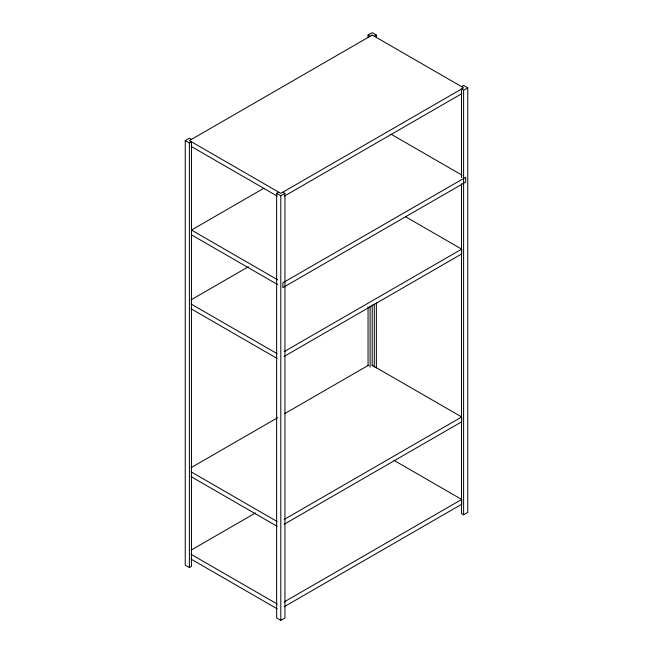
<?xml version="1.0" encoding="UTF-8"?>
<svg xmlns="http://www.w3.org/2000/svg" width="653" height="653" viewBox="0 0 653 653"><rect width="100%" height="100%" fill="white"/><g stroke="black" fill="none" stroke-linecap="round" stroke-linejoin="round"><path stroke-width="0.98" d="M185.24 140.591L189.394 142.991L191.468 141.791L191.468 566.38L189.394 567.579L185.24 565.18L185.24 140.591L189.394 138.191L191.484 139.391M368.047 37.082L368.047 35.05L372.202 32.65L376.357 35.05L376.357 37.082M374.283 36.25L376.357 35.05M263.885 188.235L191.468 230.052L277.598 279.778M282.888 192.162L284.953 193.37L284.953 617.95L280.798 620.35L276.643 617.95L276.643 193.37L278.717 192.17M461.532 86.62L463.606 85.421L467.76 87.82L467.76 512.409L463.606 514.809L461.516 513.609L461.516 183.722M276.643 193.37L280.798 195.761L284.953 193.37M461.516 177.608L461.516 89.028L463.606 90.22L467.76 87.82M284.333 196.12L461.842 93.64M191.011 299.874L248.418 266.734M284.177 351.624L461.695 249.144L461.695 253.935L284.177 356.424M191.011 467.719L277.558 417.749M284.626 413.667L368.521 365.231M191.011 550.185L255.478 512.964M284.177 519.47L461.695 416.981L461.695 421.781L284.177 524.269M284.177 601.935L461.695 499.455L461.695 504.255L284.177 606.735M390.976 134.143L462.169 175.249M405.448 216.665L461.695 249.144M191.149 146.403L277.28 196.137M191.468 234.843L277.598 284.577M372.047 365.223L461.695 416.981M190.994 303.939L277.125 353.673M190.994 308.738L277.125 358.464M394.02 460.381L461.695 499.455M190.994 471.784L277.125 521.51M190.994 476.584L277.125 526.31M190.994 554.258L277.125 603.984M190.994 559.05L277.125 608.784M368.047 35.05L370.112 36.258M463.606 90.22L463.606 514.809M376.357 302.829L376.357 367.998M374.283 304.029L374.283 367.157M372.202 304.869L372.202 365.958M370.112 306.077L370.112 367.166M368.047 306.902L368.047 365.958M280.798 195.761L280.798 620.35M189.394 142.991L189.394 567.579M372.202 35.05L189.394 140.591L280.798 193.37L463.606 87.82L372.202 35.05M465.687 177.273L282.871 282.822L282.871 287.622L465.687 182.073L465.687 177.273"/></g></svg>
